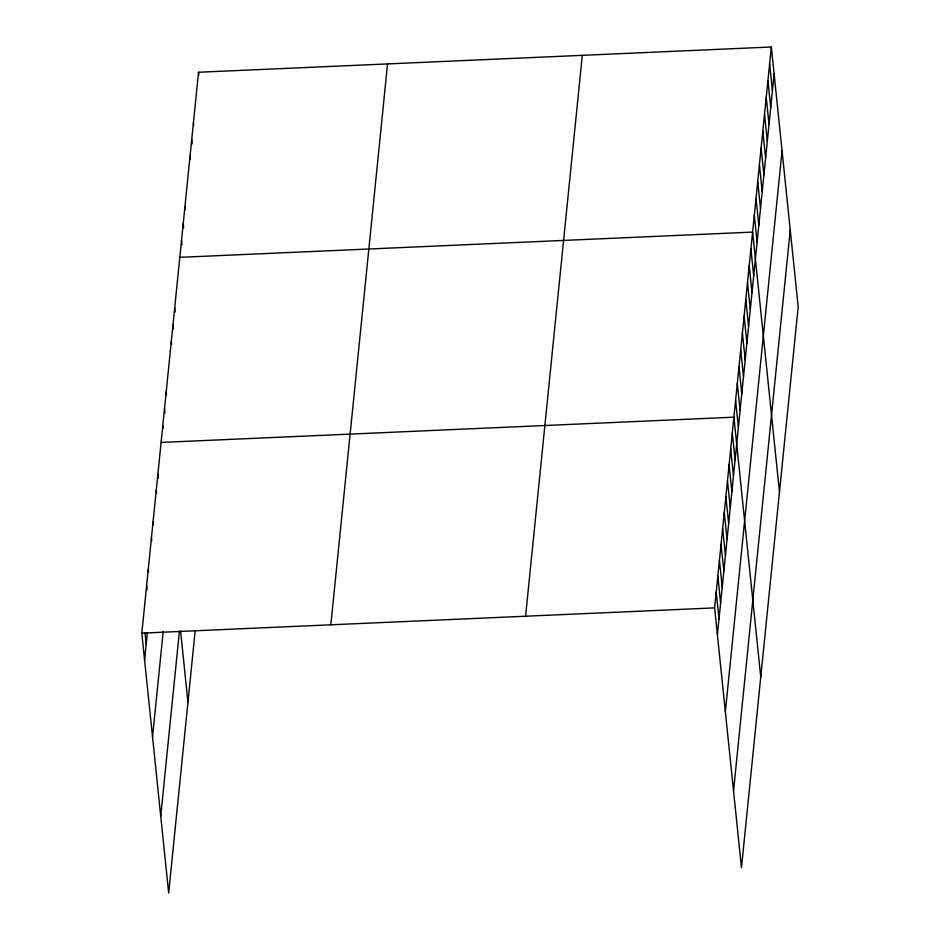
<?xml version="1.0" encoding="UTF-8"?>
<svg xmlns="http://www.w3.org/2000/svg" width="940" height="940" viewBox="0 0 940 940"><rect width="100%" height="100%" fill="white"/><g stroke="black" fill="none" stroke-linecap="round" stroke-linejoin="round"><path stroke-width="1.41" d="M195.179 630.787L168.671 893L141.811 633.137L198.528 72.251L771.329 47L798.189 306.863L741.472 867.749L714.623 607.886L771.329 47M144.596 660.056L147.369 632.608M152.538 736.925L163.208 631.468M160.728 816.132L179.422 631.21M330.845 624.806L387.55 63.92M525.589 616.217L582.307 55.331M717.408 634.817L774.114 73.931M725.351 711.686L782.057 150.8M733.529 790.881L790.246 229.995M179.81 257.337L752.611 232.098L779.471 491.961M161.093 442.435L733.905 417.184L760.754 677.047M141.811 633.137L714.623 607.886M769.625 63.826L772.41 90.757M767.933 80.652L770.706 107.583M766.229 97.478L769.014 124.409M764.525 114.304L767.31 141.235M762.822 131.13L765.607 158.061M761.118 147.956L763.903 174.887M759.426 164.782L762.199 191.713M757.722 181.608L760.507 208.539M756.019 198.434L758.803 225.365M754.315 215.26L757.1 242.191M750.919 248.924L753.692 275.843M749.215 265.75L752 292.669M747.511 282.576L750.296 309.495M745.808 299.402L748.593 326.321M744.104 316.228L746.889 343.147M742.412 333.054L745.185 359.973M740.708 349.88L743.493 376.799M739.005 366.706L741.789 393.637M737.301 383.532L740.086 410.463M735.609 400.358L738.382 427.289M732.295 433.082L735.08 460.001M730.686 448.968L733.47 475.899M729.076 464.865L731.861 491.785M727.478 480.751L730.263 507.682M725.868 496.649L728.653 523.568M724.258 512.535L727.043 539.466M722.649 528.433L725.433 555.352M721.05 544.319L723.835 571.25M719.441 560.216L722.226 587.136M717.831 576.103L720.616 603.034M716.221 591.989L719.006 618.92M198.528 72.251L198.822 75.082M193.417 122.729L193.711 125.561M191.725 139.555L192.16 143.808M190.021 156.381L190.315 159.213M184.91 206.859L185.204 209.691M183.218 223.685L183.653 227.938M181.514 240.511L181.949 244.764M174.711 307.815L175.145 312.068M173.007 324.653L173.442 328.894M171.303 341.478L171.597 344.31M166.204 391.957L166.498 394.788M164.5 408.782L164.935 413.036M162.796 425.609L163.09 428.44M180.597 631.128L187.953 702.298M157.885 474.218L158.32 478.472M156.275 490.104L156.569 492.948M153.067 521.888L153.361 524.731M151.458 537.786L151.751 540.618M148.238 569.57L148.532 572.401M146.64 585.456L147.075 589.709M145.03 632.832L146.205 644.17"/></g></svg>
